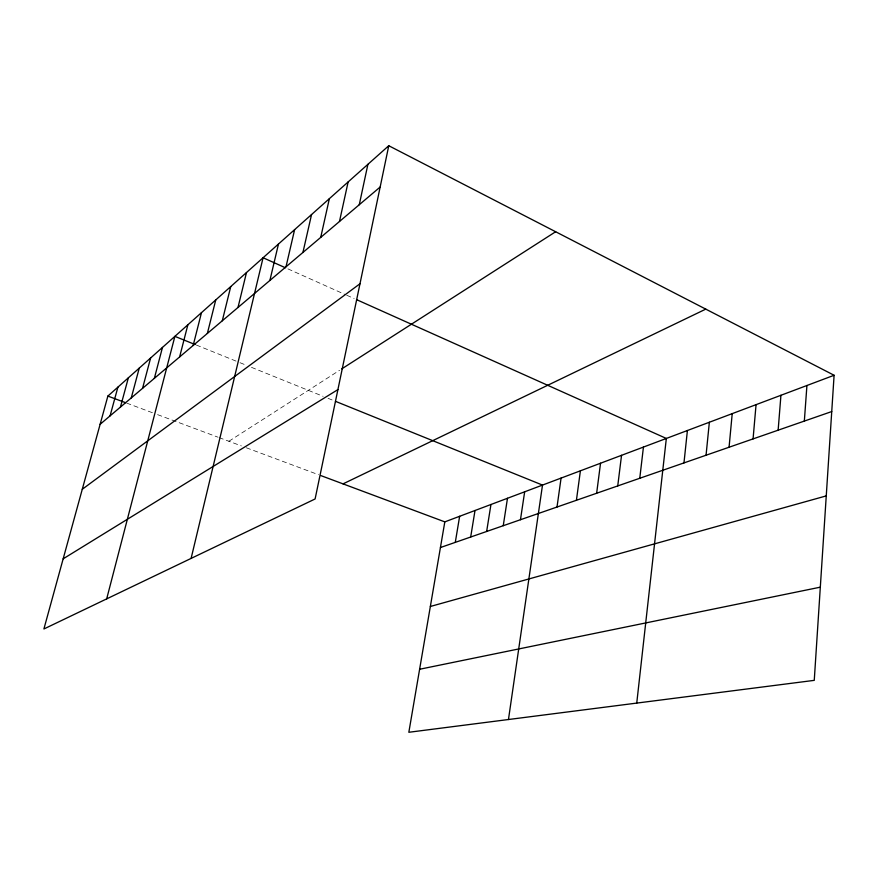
<?xml version="1.0" encoding="UTF-8"?>
<svg xmlns="http://www.w3.org/2000/svg" width="878" height="878" viewBox="0 0 878 878"><rect width="100%" height="100%" fill="white"/><g stroke="black" fill="none" stroke-linecap="round" stroke-linejoin="round"><path stroke-width="0.66" stroke-dasharray="4.39 3.29" d="M228.895 441.261L339.577 370.296M126.684 403.101L155.121 413.725M157.579 414.635L217.832 437.134M219.061 437.595L241.34 445.903M246.312 447.769L318.505 474.713M196.354 345.043L238.772 362.208M240.034 362.713L246.389 365.281M251.47 367.344L323.104 396.318M328.032 398.316L334.189 400.807M287.94 268.887L345.493 294.679M346.733 295.238L354.141 298.553"/><path stroke-width="1.32" d="M834.1 375.268L814.257 680.362L408.841 732.274L444.817 521.872L834.1 375.268L388.767 145.726L107.873 396.088L43.9 628.977L315.103 498.967L388.767 145.726M804.336 421.089L806.926 385.497M778.138 430.187L780.937 395.287M753.072 438.901L756.057 404.659M729.069 447.242L732.219 413.637M706.055 455.232L709.358 422.241M683.973 462.904L687.408 430.505M636.748 703.091L666.336 438.451L356.556 299.639M639.766 478.269L643.442 447.067M617.739 485.918L621.536 455.32M596.645 493.249L600.541 463.233M576.418 500.273L580.402 470.817M557.014 507.023L561.075 478.093M508.461 719.521L542.505 485.084L335.462 401.323M520.467 519.721L524.66 491.812M503.248 525.702L507.484 498.276M486.653 531.464L490.945 504.499M470.685 537.018L475.009 510.502M455.287 542.374L459.644 516.286M359.267 204.739L367.904 164.318M339.479 221.497L348.127 181.944M320.722 237.389L329.371 198.658M302.921 252.469L311.558 214.539M285.998 266.813L294.613 229.652M269.886 280.466L278.469 244.04M191.108 558.408L263.082 257.748L285.449 267.779M237.993 307.487L246.488 272.531M222.288 320.788L230.738 286.579M207.362 333.431L215.758 299.936M193.16 345.471L201.479 312.656M179.617 356.94L187.87 324.783M106.677 598.884L174.887 336.362L195.092 344.527M154.352 378.341L162.474 347.425M142.554 388.328L150.61 358.004M131.272 397.899L139.24 368.123M120.451 407.063L128.353 377.836M110.079 415.854L117.904 387.143M100.136 424.283L380.152 187.036M82.28 489.276L359.991 283.748M341.805 368.859L555.653 231.737M63.172 558.825L337.909 389.612M343.035 483.877L705.78 309.122M440.438 547.532L831.74 411.562M430.352 606.478L826.253 495.894M419.618 669.255L820.315 587.173M107.873 396.088L125.433 402.64M320.997 475.646L444.817 521.872"/></g></svg>
